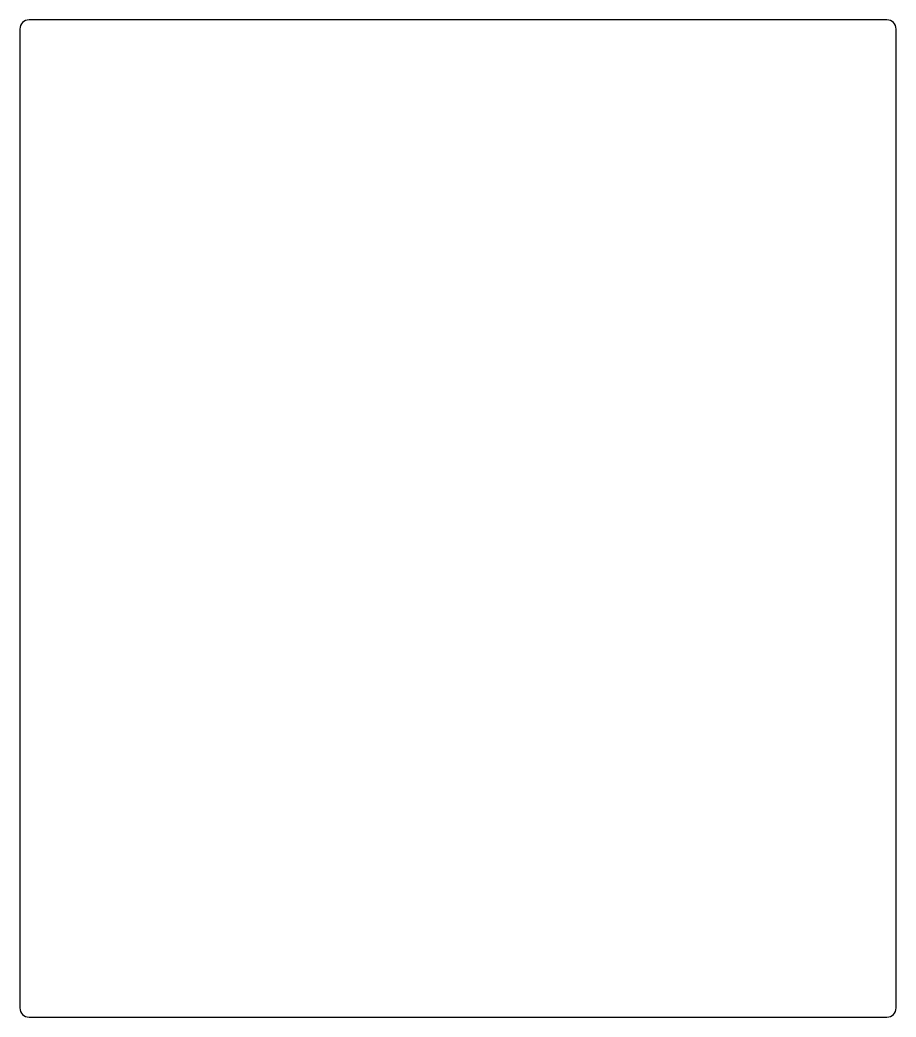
# Model space of a CAD drawing. Header units: millimetres. Extents: x -145 to 145, y -125 to 205.
import ezdxf

# ---------------------------------------------------------------- set-up
doc = ezdxf.new("R2010")
doc.units = ezdxf.units.MM
doc.layers.get('0').update_dxf_attribs({"linetype": 'CONTINUOUS'})

msp = doc.modelspace()

# ---------------------------------------------------------------- linework, layer by layer
msp.add_lwpolyline([(-142, 205, 0.414214), (-145, 202), (-145, -122, 0.414214), (-142, -125), (142, -125, 0.414214), (145, -122), (145, 202, 0.414214), (142, 205)], format="xyb", close=True)
msp.add_lwpolyline([(-142, 205, 0.414214), (-145, 202), (-145, -122, 0.414214), (-142, -125), (142, -125, 0.414214), (145, -122), (145, 202, 0.414214), (142, 205)], format="xyb", close=True)

doc.saveas('drawing.dxf')
